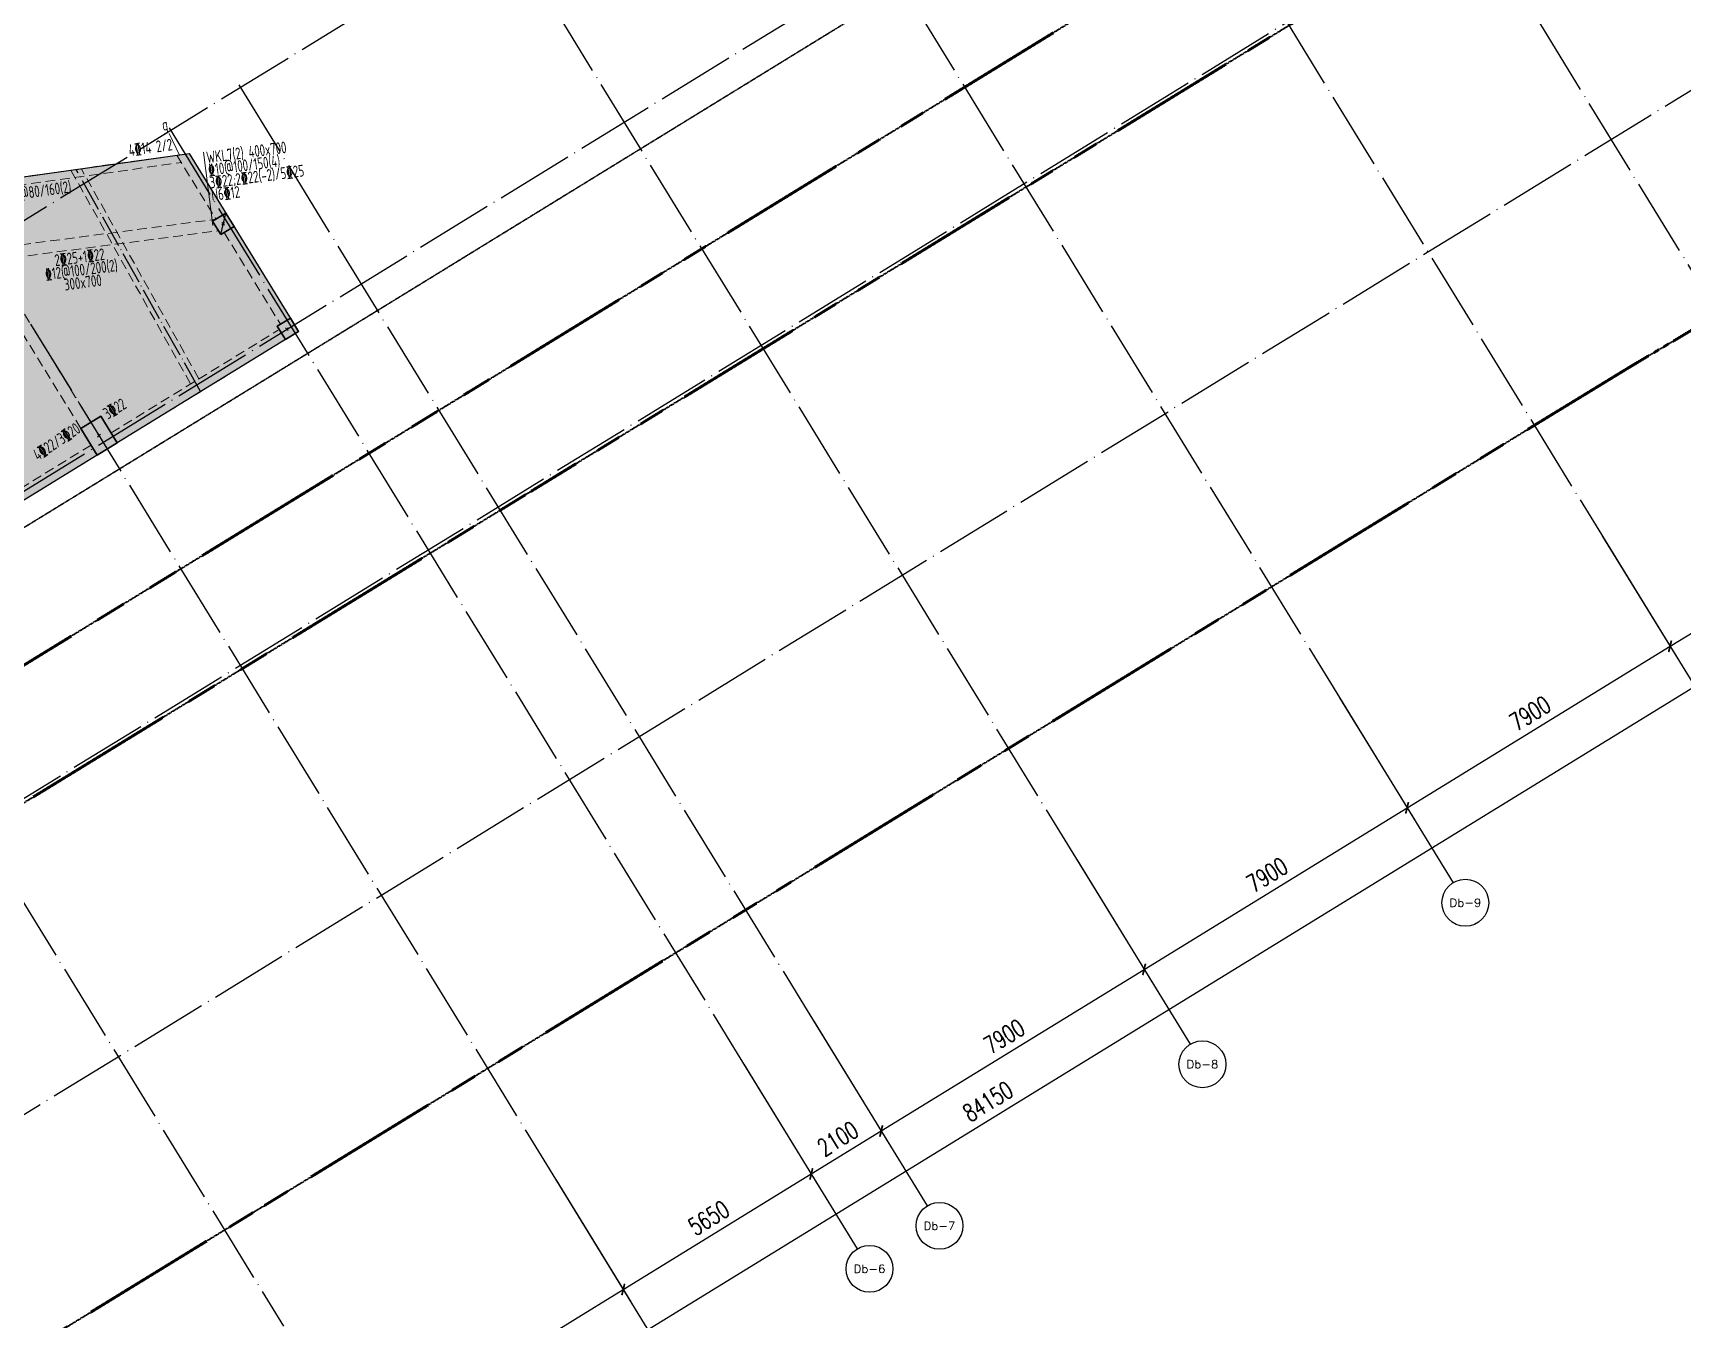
# Model space of a CAD drawing. Header units: millimetres. Extents: x 1089227 to 13101469, y 618865 to 10240562.
# Drawn here: x 3238491 to 3280706, y 4790405 to 4823315 of the extents above; entities that cross this region are included whole.
import ezdxf
from ezdxf.enums import TextEntityAlignment as Align

# ---------------------------------------------------------------- set-up
doc = ezdxf.new("R2010")
doc.units = ezdxf.units.MM
doc.header["$LTSCALE"] = 1000
doc.header["$PDMODE"] = 3
doc.header["$PDSIZE"] = 200
for name, pattern in [('A09-G-CTRL-用地红线+建筑退线_设计区$0$A02-G-MAIN-用地红线+退线_设计区$0$Redline1', [20, 10, -2, 2, -2, 2, -2]), ('A09-G-CTRL-用地红线+建筑退线_设计区$0$Controlline1', [12.8, 8, -1.6, 1.6, -1.6]), ('DOTE', [2.42, 2, -0.2, 0.02, -0.2]), ('GB_DASHDOT3', [1.0675, 0.84, -0.105, 0.0175, -0.105]), ('HIDDEN', [0.375, 0.25, -0.125])]:
    doc.linetypes.add(name, pattern=pattern)
doc.layers.get('0').update_dxf_attribs({"linetype": 'CONTINUOUS'})
doc.layers.get('Defpoints').update_dxf_attribs({"linetype": 'CONTINUOUS'})
for name, color, linetype, lineweight in [('A09-G-CTRL-用地红线+建筑退线_设计区$0$Z-REDL(用地红线)', 10, 'CONTINUOUS', 60), ('A09-G-CTRL-用地红线+建筑退线_设计区$0$Z-REDL-CTRL(建筑控制线)', 40, 'CONTINUOUS', 35), ('S-BEAM-DASH', 4, 'HIDDEN', 0), ('S-BEAM-SE-DASH', 3, 'HIDDEN', 0), ('S-COLU', 30, 'CONTINUOUS', 0), ('S-SLAB-HATCH', 73, 'CONTINUOUS', 0), ('梁原位标注', 7, 'CONTINUOUS', 18), ('梁名称编号', 2, 'CONTINUOUS', 18), ('梁标注引线', 2, 'CONTINUOUS', 18), ('梁集中标注', 2, 'CONTINUOUS', 18)]:
    doc.layers.add(name, color=color, linetype=linetype, lineweight=lineweight)
for name, color, linetype in [('AXIS', 3, 'CONTINUOUS'), ('AXIS_TEXT', 7, 'CONTINUOUS'), ('DOTE', 1, 'DOTE'), ('S-COLU-BEAM', 240, 'CONTINUOUS'), ('S-GRID-DE', 11, 'GB_DASHDOT3'), ('单形心', 4, 'CONTINUOUS'), ('降板范围', 7, 'CONTINUOUS')]:
    doc.layers.add(name, color=color, linetype=linetype)
doc.styles.add('_TCH_AXIS', font='COMPLEX', dxfattribs={"bigfont": 'AllInOneBig.shx'})
doc.styles.add('_TCH_DIM_T3', font='SIMPLEX', dxfattribs={"width": 0.705882, "bigfont": 'AllInOneBig.shx'})
doc.styles.add('COMPLEX', font='COMPLEX', dxfattribs={"bigfont": 'AllInOneBig.shx'})
doc.styles.add('Style 1', font='yjkeng.shx', dxfattribs={"width": 0.7, "height": 300, "bigfont": 'yjkchn.shx'})
doc.dimstyles.new('_TCH_ARCH&&150', dxfattribs={"dimtxt": 446.25, "dimasz": 150, "dimexe": 375, "dimexo": 450, "dimgap": 189.375, "dimtad": 1, "dimdec": 0, "dimzin": 0, "dimdsep": 46, "dimtxsty": '_TCH_DIM_T3', "dimblk": 'ARCHTICK', "dimcen": 0.09, "dimclrt": 7, "dimazin": 2, "dimtfac": 1, "dimtdec": 0, "dimtix": 1, "dimtmove": 2, "dimatfit": 3, "dimfxl": 0, "dimtolj": 1, "dimtzin": 0, "dimarcsym": 0})

# ---------------------------------------------------------------- blocks, each defined once
blk = doc.blocks.new('0323最综用地红线')
at = {"layer": 'A09-G-CTRL-用地红线+建筑退线_设计区$0$Z-REDL(用地红线)', "color": 1, "linetype": 'A09-G-CTRL-用地红线+建筑退线_设计区$0$A02-G-MAIN-用地红线+退线_设计区$0$Redline1', "ltscale": 0.0005}
for points in [[(8229113, 3545554), (8225142, 3543308), (8218714, 3539520), (8216843, 3538379), (8196798, 3526063), (8183461, 3517876), (8169550, 3509328), (8160131, 3503545)], [(8227645, 3548171), (8223641, 3545906), (8217172, 3542094), (8215277, 3540938), (8195227, 3528619), (8181891, 3520433), (8167979, 3511884), (8158561, 3506101), (8151618, 3501837)], [(8153344, 3475908), (8156256, 3487078), (8166404, 3493310), (8175832, 3499100), (8189738, 3507641), (8203075, 3515832), (8223107, 3528134), (8224907, 3529233), (8229091, 3531724)]]:
    blk.add_lwpolyline(points, dxfattribs=at)
at = {"layer": 'A09-G-CTRL-用地红线+建筑退线_设计区$0$Z-REDL-CTRL(建筑控制线)', "linetype": 'A09-G-CTRL-用地红线+建筑退线_设计区$0$Controlline1', "ltscale": 0.0005, "flags": 128}
blk.add_lwpolyline([(8299567, 3686108), (8326626, 3675265), (8336400, 3687495), (8338983, 3690878), (8341712, 3688883), (8341724, 3688834), (8348492, 3681996), (8336495, 3657264), (8335815, 3655857), (8334921, 3653765), (8334408, 3652495), (8333554, 3650188), (8332762, 3647815), (8332296, 3646270), (8331866, 3644682), (8331460, 3643007), (8331063, 3641145), (8330737, 3639422), (8330293, 3636480), (8330017, 3634043), (8329761, 3630317), (8329732, 3627942), (8329763, 3625708), (8329928, 3622644), (8330113, 3620704), (8330325, 3618642), (8330653, 3615645), (8331572, 3606971), (8333151, 3600656), (8334420, 3595620), (8335099, 3592902), (8332162, 3588340), (8329462, 3587873), (8325135, 3587049), (8322510, 3586515), (8319525, 3585891), (8317926, 3585544), (8316578, 3585249), (8315535, 3585011), (8313300, 3584499), (8310791, 3583894), (8309251, 3583537), (8305740, 3582637), (8303918, 3582156), (8302104, 3581668), (8299703, 3581012), (8297227, 3580315), (8295056, 3579682), (8292998, 3579074), (8290643, 3578358), (8288572, 3577710), (8287591, 3577398), (8286161, 3576940), (8284503, 3576401), (8282624, 3575767), (8281086, 3575247), (8278146, 3574222), (8273894, 3572680), (8272471, 3572149), (8271089, 3571640), (8267888, 3570407), (8264331, 3569000), (8260702, 3567515), (8258549, 3566609), (8254947, 3565066), (8252185, 3563832), (8250834, 3563232), (8249176, 3562470), (8247994, 3561930), (8245505, 3560754), (8242980, 3559544), (8239801, 3558013), (8237959, 3557076), (8235838, 3555996), (8233384, 3554698), (8228450, 3552051), (8226178, 3550787), (8222141, 3548504), (8215629, 3544667), (8213710, 3543497), (8193657, 3531175), (8180322, 3522990), (8166408, 3514440), (8156991, 3508658), (8151138, 3505062), (8142685, 3507267), (8121171, 3545747), (8120724, 3546549), (8120233, 3547383), (8119272, 3548967), (8118108, 3550752), (8117067, 3552244), (8115806, 3553970), (8115672, 3554140), (8146431, 3575790), (8162146, 3587599), (8162295, 3588125), (8199863, 3615253), (8204215, 3618404), (8231584, 3638167), (8260590, 3655826), (8295376, 3680010)], close=True, dxfattribs=at)
blk = doc.blocks.new('_AXISO')
blk.add_circle((0, 0), 0.5)
at = {"layer": 'AXIS_TEXT', "style": 'COMPLEX', "width": 1.041667}
blk.add_attdef('A', text='', height=0.56, dxfattribs=at).set_placement((-0.25, -0.28), (0.25, -0.28), align=Align.FIT)
blk = doc.blocks.new('_ArchTick')
at = {"color": 0, "linetype": 'ByBlock', "const_width": 0.3}
blk.add_lwpolyline([(-0.71, -0.71), (0.71, 0.71)], dxfattribs=at)
blk = doc.blocks.new('*D436')
at = {"layer": 'AXIS', "color": 0, "lineweight": -2, "transparency": 16777216}
for p, q in [((-93376, -3736), (-90824, -7890)), ((-162726, -51612), (-91021, -7571)), ((-165081, -47777), (-162529, -51931))]:
    blk.add_line(p, q, dxfattribs=at)
at = {"layer": 'Defpoints', "color": 0, "transparency": 16777216}
for p in [(-93611, -3353), (-91021, -7571), (-165316, -47394)]:
    blk.add_point(p, dxfattribs=at)
at = {"layer": 'AXIS', "color": 0, "lineweight": -2, "transparency": 16777216, "xscale": 150, "yscale": 150, "zscale": 150}
for p, rotation in [((-91021, -7571), 31.5582956550233), ((-162726, -51612), 211.5582956550233)]:
    blk.add_blockref('_ArchTick', p, dxfattribs=dict(at, rotation=rotation))
at = {"layer": 'AXIS', "color": 7, "transparency": 16777216, "insert": (-127089, -29240), "char_height": 446.2, "attachment_point": 5, "rotation": 31.5583, "style": '_TCH_DIM_T3'}
blk.add_mtext('\\A1;84150', dxfattribs=at)
blk = doc.blocks.new('*D440')
at = {"layer": 'AXIS', "color": 0, "lineweight": -2, "transparency": 16777216}
for p, q in [((-138154, -31239), (-136231, -34370)), ((-143159, -38185), (-136427, -34051)), ((-144886, -35374), (-142962, -38505))]:
    blk.add_line(p, q, dxfattribs=at)
at = {"layer": 'Defpoints', "color": 0, "transparency": 16777216}
for p in [(-138390, -30855), (-136427, -34051), (-145121, -34990)]:
    blk.add_point(p, dxfattribs=at)
at = {"layer": 'AXIS', "color": 0, "lineweight": -2, "transparency": 16777216, "xscale": 150, "yscale": 150, "zscale": 150}
for p, rotation in [((-136427, -34051), 31.55829565502443), ((-143159, -38185), 211.5582956550244)]:
    blk.add_blockref('_ArchTick', p, dxfattribs=dict(at, rotation=rotation))
at = {"layer": 'AXIS', "color": 7, "transparency": 16777216, "insert": (-140009, -35767), "char_height": 446.2, "attachment_point": 5, "rotation": 31.5583, "style": '_TCH_DIM_T3'}
blk.add_mtext('\\A1;7900', dxfattribs=at)
blk = doc.blocks.new('*D441')
at = {"layer": 'AXIS', "color": 0, "lineweight": -2, "transparency": 16777216}
for p, q in [((-133340, -28282), (-131416, -31413)), ((-138154, -31239), (-136231, -34370)), ((-136427, -34051), (-131613, -31094))]:
    blk.add_line(p, q, dxfattribs=at)
at = {"layer": 'Defpoints', "color": 0, "transparency": 16777216}
for p in [(-133575, -27898), (-138390, -30855), (-131613, -31094)]:
    blk.add_point(p, dxfattribs=at)
at = {"layer": 'AXIS', "color": 0, "lineweight": -2, "transparency": 16777216, "xscale": 150, "yscale": 150, "zscale": 150}
for p, rotation in [((-131613, -31094), 31.5582956550205), ((-136427, -34051), 211.5582956550205)]:
    blk.add_blockref('_ArchTick', p, dxfattribs=dict(at, rotation=rotation))
at = {"layer": 'AXIS', "color": 7, "transparency": 16777216, "insert": (-134236, -32221), "char_height": 446.2, "attachment_point": 5, "rotation": 31.5583, "style": '_TCH_DIM_T3'}
blk.add_mtext('\\A1;5650', dxfattribs=at)
blk = doc.blocks.new('*D442')
at = {"layer": 'AXIS', "color": 0, "lineweight": -2, "transparency": 16777216}
for p, q in [((-131550, -27183), (-129627, -30314)), ((-133340, -28282), (-131416, -31413)), ((-131613, -31094), (-129823, -29995))]:
    blk.add_line(p, q, dxfattribs=at)
at = {"layer": 'Defpoints', "color": 0, "transparency": 16777216}
for p in [(-131786, -26799), (-133575, -27898), (-129823, -29995)]:
    blk.add_point(p, dxfattribs=at)
at = {"layer": 'AXIS', "color": 0, "lineweight": -2, "transparency": 16777216, "xscale": 150, "yscale": 150, "zscale": 150}
for p, rotation in [((-129823, -29995), 31.55829565502717), ((-131613, -31094), 211.5582956550272)]:
    blk.add_blockref('_ArchTick', p, dxfattribs=dict(at, rotation=rotation))
at = {"layer": 'AXIS', "color": 7, "transparency": 16777216, "insert": (-130934, -30193), "char_height": 446.2, "attachment_point": 5, "rotation": 31.5583, "style": '_TCH_DIM_T3'}
blk.add_mtext('\\A1;2100', dxfattribs=at)
blk = doc.blocks.new('*D443')
at = {"layer": 'AXIS', "color": 0, "lineweight": -2, "transparency": 16777216}
for p, q in [((-124819, -23048), (-122895, -26180)), ((-129823, -29995), (-123092, -25860)), ((-131550, -27183), (-129627, -30314))]:
    blk.add_line(p, q, dxfattribs=at)
at = {"layer": 'Defpoints', "color": 0, "transparency": 16777216}
for p in [(-125054, -22665), (-123092, -25860), (-131786, -26799)]:
    blk.add_point(p, dxfattribs=at)
at = {"layer": 'AXIS', "color": 0, "lineweight": -2, "transparency": 16777216, "xscale": 150, "yscale": 150, "zscale": 150}
for p, rotation in [((-123092, -25860), 31.55829565502443), ((-129823, -29995), 211.5582956550244)]:
    blk.add_blockref('_ArchTick', p, dxfattribs=dict(at, rotation=rotation))
at = {"layer": 'AXIS', "color": 7, "transparency": 16777216, "insert": (-126673, -27576), "char_height": 446.2, "attachment_point": 5, "rotation": 31.5583, "style": '_TCH_DIM_T3'}
blk.add_mtext('\\A1;7900', dxfattribs=at)
blk = doc.blocks.new('*D444')
at = {"layer": 'AXIS', "color": 0, "lineweight": -2, "transparency": 16777216}
for p, q in [((-118087, -18914), (-116164, -22045)), ((-123092, -25860), (-116360, -21726)), ((-124819, -23048), (-122895, -26180))]:
    blk.add_line(p, q, dxfattribs=at)
at = {"layer": 'Defpoints', "color": 0, "transparency": 16777216}
for p in [(-118323, -18530), (-116360, -21726), (-125054, -22665)]:
    blk.add_point(p, dxfattribs=at)
at = {"layer": 'AXIS', "color": 0, "lineweight": -2, "transparency": 16777216, "xscale": 150, "yscale": 150, "zscale": 150}
for p, rotation in [((-116360, -21726), 31.55829565502443), ((-123092, -25860), 211.5582956550244)]:
    blk.add_blockref('_ArchTick', p, dxfattribs=dict(at, rotation=rotation))
at = {"layer": 'AXIS', "color": 7, "transparency": 16777216, "insert": (-119942, -23441), "char_height": 446.2, "attachment_point": 5, "rotation": 31.5583, "style": '_TCH_DIM_T3'}
blk.add_mtext('\\A1;7900', dxfattribs=at)
blk = doc.blocks.new('*D445')
at = {"layer": 'AXIS', "color": 0, "lineweight": -2, "transparency": 16777216}
for p, q in [((-111355, -14779), (-109432, -17911)), ((-116360, -21726), (-109628, -17591)), ((-118087, -18914), (-116164, -22045))]:
    blk.add_line(p, q, dxfattribs=at)
at = {"layer": 'Defpoints', "color": 0, "transparency": 16777216}
for p in [(-111591, -14396), (-109628, -17591), (-118323, -18530)]:
    blk.add_point(p, dxfattribs=at)
at = {"layer": 'AXIS', "color": 0, "lineweight": -2, "transparency": 16777216, "xscale": 150, "yscale": 150, "zscale": 150}
for p, rotation in [((-109628, -17591), 31.55829565502443), ((-116360, -21726), 211.5582956550244)]:
    blk.add_blockref('_ArchTick', p, dxfattribs=dict(at, rotation=rotation))
at = {"layer": 'AXIS', "color": 7, "transparency": 16777216, "insert": (-113210, -19307), "char_height": 446.2, "attachment_point": 5, "rotation": 31.5583, "style": '_TCH_DIM_T3'}
blk.add_mtext('\\A1;7900', dxfattribs=at)
blk = doc.blocks.new('*D446')
at = {"layer": 'AXIS', "color": 0, "lineweight": -2, "transparency": 16777216}
for p, q in [((-106669, -11901), (-104745, -15032)), ((-109628, -17591), (-104942, -14713)), ((-111355, -14779), (-109432, -17911))]:
    blk.add_line(p, q, dxfattribs=at)
at = {"layer": 'Defpoints', "color": 0, "transparency": 16777216}
for p in [(-106904, -11517), (-111591, -14396), (-104942, -14713)]:
    blk.add_point(p, dxfattribs=at)
at = {"layer": 'AXIS', "color": 0, "lineweight": -2, "transparency": 16777216, "xscale": 150, "yscale": 150, "zscale": 150}
for p, rotation in [((-104942, -14713), 31.55829565502152), ((-109628, -17591), 211.5582956550216)]:
    blk.add_blockref('_ArchTick', p, dxfattribs=dict(at, rotation=rotation))
at = {"layer": 'AXIS', "color": 7, "transparency": 16777216, "insert": (-107501, -15800), "char_height": 446.2, "attachment_point": 5, "rotation": 31.5583, "style": '_TCH_DIM_T3'}
blk.add_mtext('\\A1;5500', dxfattribs=at)
blk = doc.blocks.new('BANWANG_XINGXIN')
at = {"color": 0}
for points in [[(0.71, 0.71), (-0.71, -0.71)], [(-0.71, 0.71), (0.71, -0.71)]]:
    blk.add_lwpolyline(points, dxfattribs=at)
blk = doc.blocks.new('1F柱网-0808')
at = {"layer": 'S-COLU', "lineweight": 35}
for points in [[(38081, 45638), (38422, 45848), (38213, 46189), (37872, 45979)], [(34920, 39994), (34501, 40676), (35012, 40990), (35431, 40308)]]:
    blk.add_lwpolyline(points, close=True, dxfattribs=at)
at = {"layer": 'S-COLU-BEAM', "lineweight": 35}
blk.add_lwpolyline([(39736, 42951), (40077, 43161), (39867, 43502), (39526, 43292)], close=True, dxfattribs=at)
at = {"layer": '单形心', "xscale": 50, "yscale": 50, "zscale": 50}
for p in [(38147, 45913), (39774, 43216), (34966, 40492)]:
    blk.add_blockref('BANWANG_XINGXIN', p, dxfattribs=at)
blk = doc.blocks.new('2FJGBZ')
at = {"layer": 'S-SLAB-HATCH'}
h = blk.add_hatch(dxfattribs=at)
h.set_pattern_fill('GRASS', color=256, scale=150, angle=8)
h.set_pattern_definition([(98.0000004, (-5457252.86, 1932872.46), (-338.085388, 254.76561), [79.374198, -519.303045]), (53, (-5457252.86, 1932872.46), (-338.08562, 254.765784), [79.374198, -343.954845]), (143, (-5457252.86, 1932872.46), (-254.765784, -338.08562), [79.374198, -343.954845])])
h.paths.add_polyline_path([(15281, 27932), (15106, 27833), (14089, 29483), (14429, 29693), (14220, 30033), (14048, 29928), (12238, 32885), (11986, 34618), (14806, 35014), (14841, 34766), (15435, 34850), (15296, 35840), (15049, 35805), (14784, 37687), (14735, 37680), (14568, 38869), (14054, 42532), (15292, 42707), (15389, 42014), (15786, 42070), (15647, 43059), (14013, 42830), (13886, 43721), (13985, 43736), (13891, 44416), (37277, 47715), (40077, 43161), (34920, 39994), (28083, 35793), (15579, 28114)])
at = {"layer": 'S-BEAM-DASH'}
for p, q in [((13888, 44428), (37248, 47710)), ((38214, 46189), (37272, 47724)), ((13916, 44230), (37082, 47484)), ((36954, 47669), (37959, 46033)), ((32228, 45280), (37953, 46029)), ((32400, 45000), (38022, 45735)), ((38168, 45692), (39610, 43344)), ((38427, 45844), (39866, 43501)), ((34757, 40833), (32268, 44885)), ((34501, 40676), (32012, 44728)), ((35274, 40564), (39554, 43192)), ((35431, 40308), (39711, 42937)), ((34763, 40250), (28266, 36259)), ((34920, 39994), (28423, 36003))]:
    blk.add_line(p, q, dxfattribs=at)
at = {"layer": 'S-BEAM-SE-DASH'}
for p, q in [((37308, 41819), (34246, 47288)), ((37521, 41950), (34512, 47325))]:
    blk.add_line(p, q, dxfattribs=at)
at = {"layer": 'S-GRID-DE'}
for p, q in [((37561, 41622), (34379, 47306)), ((38081, 45638), (38212, 46188))]:
    blk.add_line(p, q, dxfattribs=at)
at = {"layer": '降板范围'}
blk.add_lwpolyline([(13891, 44416), (37277, 47715), (40077, 43161), (34920, 39994), (28083, 35793)], dxfattribs=at)
blk.add_blockref('1F柱网-0808', (0, 0))
blk = doc.blocks.new('裙房轴网260428')
at = {"layer": 'AXIS'}
for p, q in [((-111590.9, -14395.6), (-108450.7, -19508.3)), ((-118322.5, -18530.2), (-115182.3, -23642.9)), ((-125054.2, -22664.8), (-121914, -27777.5)), ((-131785.8, -26799.4), (-128645.6, -31912.1)), ((-133575.3, -27898.5), (-130435.1, -33011.1)), ((-138389.7, -30855.5), (-135249.5, -35968.1))]:
    blk.add_line(p, q, dxfattribs=at)
at = {"layer": 'DOTE', "color": 16, "linetype": 'DOTE'}
for p, q in [((-187949.8, -28914.8), (-108051.9, 20158.4)), ((-125637.9, 18983.6), (-106904.2, -11517.2)), ((-176669, -28910.2), (-104964, 15130.9)), ((-129659.1, 15021.8), (-111590.8, -14395.7)), ((-173162.4, -34619.3), (-101457.5, 9421.8)), ((-132801.5, 5043.5), (-118322.5, -18530.3)), ((-169551.2, -40498.9), (-97846.3, 3542.3)), ((-139533.2, 908.9), (-125054.1, -22664.9)), ((-146264.8, -3225.7), (-131785.8, -26799.5)), ((-148054.3, -4324.8), (-133575.2, -27898.5)), ((-152868.7, -7281.8), (-138389.6, -30855.5)), ((-159600.3, -11416.4), (-145121.3, -34990.1))]:
    blk.add_line(p, q, dxfattribs=at)
at = {"layer": 'AXIS'}
ref = blk.add_blockref('_AXISO', (-114868.3, -24154.1), dxfattribs=dict(at, xscale=1200, yscale=1200, zscale=1200))
ref.add_attrib('A', 'Db-9', dxfattribs={"layer": 'AXIS_TEXT', "height": 206.04, "style": '_TCH_AXIS'}).set_placement((-115275.5, -24257.2), (-114461.1, -24257.2), align=Align.FIT)
ref = blk.add_blockref('_AXISO', (-121600, -28288.7), dxfattribs=dict(at, xscale=1200, yscale=1200, zscale=1200))
ref.add_attrib('A', 'Db-8', dxfattribs={"layer": 'AXIS_TEXT', "height": 206.04, "style": '_TCH_AXIS'}).set_placement((-122007.1, -28391.8), (-121192.8, -28391.8), align=Align.FIT)
ref = blk.add_blockref('_AXISO', (-128331.6, -32423.3), dxfattribs=dict(at, xscale=1200, yscale=1200, zscale=1200))
ref.add_attrib('A', 'Db-7', dxfattribs={"layer": 'AXIS_TEXT', "height": 206.04, "style": '_TCH_AXIS'}).set_placement((-128738.8, -32526.3), (-127924.5, -32526.3), align=Align.FIT)
ref = blk.add_blockref('_AXISO', (-130121, -33522.4), dxfattribs=dict(at, xscale=1200, yscale=1200, zscale=1200))
ref.add_attrib('A', 'Db-6', dxfattribs={"layer": 'AXIS_TEXT', "height": 206.04, "style": '_TCH_AXIS'}).set_placement((-130528.2, -33625.4), (-129713.9, -33625.4), align=Align.FIT)
for p1, p2, distance, picture, middle in [((-165316.3, -47393.9), (-93611.4, -3352.6), -4950, '*D436', (-127089.1, -29239.7)), ((-111590.9, -14395.6), (-106904.3, -11517.1), -3750, '*D446', (-107500.8, -15800.3)), ((-118322.5, -18530.2), (-111590.9, -14395.6), -3750, '*D445', (-113210, -19306.8)), ((-125054.2, -22664.8), (-118322.5, -18530.2), -3750, '*D444', (-119941.6, -23441.4)), ((-131785.8, -26799.4), (-125054.2, -22664.8), -3750, '*D443', (-126673.3, -27576)), ((-133575.3, -27898.5), (-131785.8, -26799.4), -3750, '*D442', (-130933.8, -30192.9)), ((-138389.7, -30855.5), (-133575.3, -27898.5), -3750, '*D441', (-134235.7, -32220.9)), ((-145121.3, -34990.1), (-138389.7, -30855.5), -3750, '*D440', (-140008.8, -35766.7))]:
    dim = blk.add_aligned_dim(p1=p1, p2=p2, distance=distance, dimstyle='_TCH_ARCH&&150', dxfattribs=at)
    dim.commit()
    dim.dimension.update_dxf_attribs({"geometry": picture, "text_midpoint": middle})
blk = doc.blocks.new('04地块地下轴网260428')
blk.add_blockref('裙房轴网260428', (0, 0))

msp = doc.modelspace()

# ---------------------------------------------------------------- linework, layer by layer
at = {"layer": '梁原位标注', "lineweight": 18}
msp.add_line((3242245.285, 4820189.569), (3241974.399, 4820745.555), dxfattribs=at)
at = {"layer": '梁标注引线', "color": 6, "lineweight": 18}
msp.add_line((3243098.012, 4818387.098), (3242851.779, 4820269.135), dxfattribs=at)

# ---------------------------------------------------------------- block references
for name, p in [('2FJGBZ', (3205215.02, 4772518.421)), ('0323最综用地红线', (-4945553.146, 1285525.343)), ('04地块地下轴网260428', (3390028.145, 4825211.796))]:
    msp.add_blockref(name, p)

# ---------------------------------------------------------------- texts
at = {"layer": '梁原位标注', "style": 'Style 1', "width": 0.7}
for s, rotation, p in [('g', 7.9761788, (3241974.399, 4820745.555)), ('4%%13314 2/2', 7.9761788, (3242089.879, 4820228.38)), ('4%%13322/3%%13320', 33.8803406, (3239785.487, 4813034.765))]:
    msp.add_text(s, height=300, rotation=rotation, dxfattribs=at).set_placement(p, align=Align.BOTTOM_RIGHT)
for s, rotation, p in [('%%13210@80/160(2)', 7.9761788, (3238575.225, 4819412.792)), ('2%%13325+1%%13322', 7.4538358, (3239664.433, 4817726.083)), ('%%13212@100/200(2)', 7.4538358, (3239706.594, 4817403.829)), ('300x700', 7.4538358, (3239748.755, 4817081.576))]:
    msp.add_text(s, height=300, rotation=rotation, dxfattribs=at).set_placement(p, align=Align.TOP_CENTER)
msp.add_text('3%%13322', height=300, rotation=31.5582948, dxfattribs=at).set_placement((3240453.853, 4813341.96), align=Align.BOTTOM_LEFT)
at = {"layer": '梁名称编号', "color": 6, "style": 'Style 1', "width": 0.7}
msp.add_text('WKL7(2) 400x700', height=300, rotation=7.4538358, dxfattribs=at).set_placement((3242911.272, 4820276.919), align=Align.TOP_LEFT)
at = {"layer": '梁集中标注', "color": 6, "style": 'Style 1', "width": 0.7}
for s, p in [('%%13210@100/150(4)', (3242953.434, 4819954.665)), ('3%%13322;2%%13322(-2)/5%%13325', (3242995.595, 4819632.412)), ('N6%%13312', (3243037.757, 4819310.158))]:
    msp.add_text(s, height=300, rotation=7.4538358, dxfattribs=at).set_placement(p, align=Align.TOP_LEFT)

doc.saveas('drawing.dxf')
